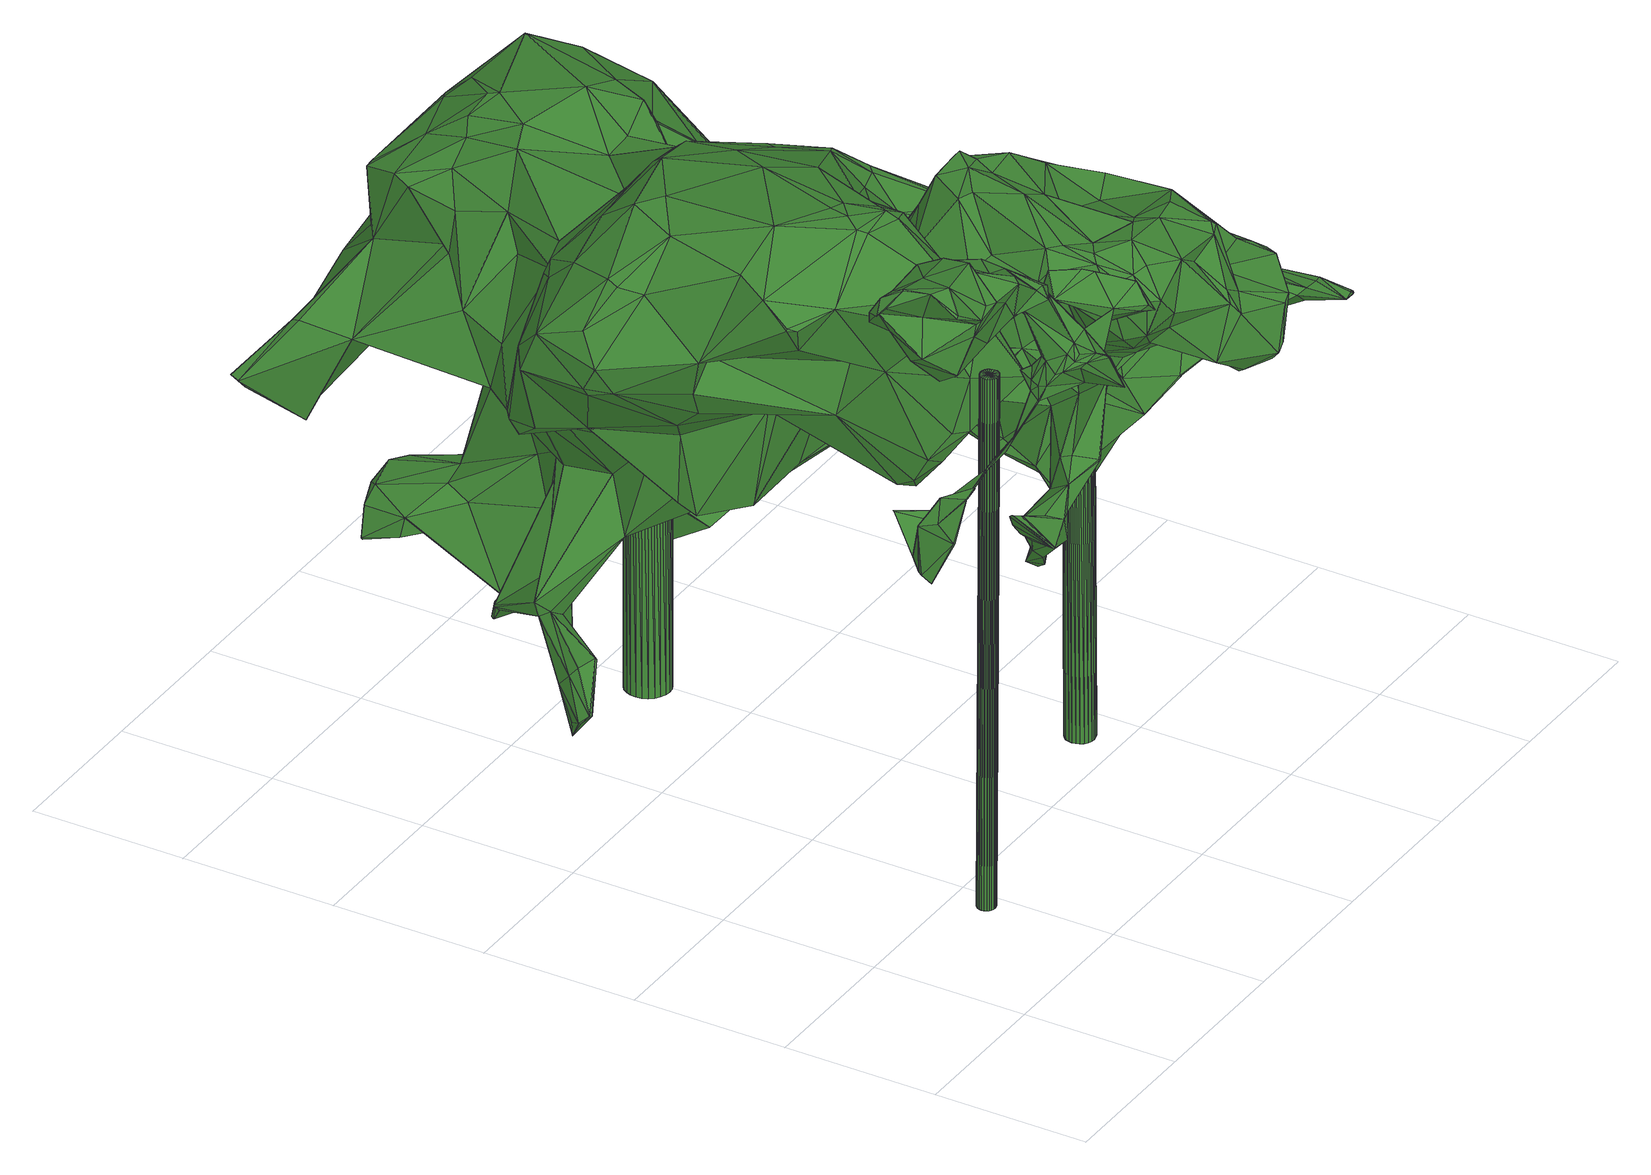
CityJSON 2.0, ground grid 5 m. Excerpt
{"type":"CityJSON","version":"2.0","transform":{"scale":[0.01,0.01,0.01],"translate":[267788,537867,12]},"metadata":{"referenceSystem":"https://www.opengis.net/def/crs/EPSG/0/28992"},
"CityObjects":{
"tree1":{"type":"SolitaryVegetationObject","attributes":{"gtid":75,"crown_width_m":6.44,"crown_median_z":30.91,"crown_r50_m":0.356,"crown_porosity":0.913,"trunk_H_m":17.95,"trunk_DBH_m":0.586,"trunk_radius_m":0.293,"trunk_base_height_m":12.96,"original_gtid":"79"},"geometry":[{"type":"Solid","lod":"3","boundaries":[[[[0,1,2]],[[3,4,5]],[[6,7,8]],[[9,10,11]],[[12,13,14]],[[15,16,17]],[[18,19,20]],[[21,22,23]],[[24,13,25]],[[25,13,12]],[[26,27,28]],[[29,30,23]],[[31,32,33]],[[34,0,35]],[[36,8,7]],[[37,38,39]],[[40,41,42]],[[42,43,40]],[[7,6,44]],[[45,46,47]],[[48,49,50]],[[51,29,23]],[[14,52,53]],[[3,24,4]],[[54,51,55]],[[1,0,56]],[[14,53,12]],[[9,57,58]],[[59,60,61]],[[37,62,38]],[[53,8,36]],[[29,63,64]],[[2,1,65]],[[2,65,44]],[[66,67,68]],[[69,70,54]],[[71,72,73]],[[71,73,9]],[[41,40,74]],[[23,55,51]],[[75,30,76]],[[77,76,30]],[[78,58,57]],[[79,80,81]],[[30,29,82]],[[83,84,85]],[[83,85,62]],[[85,86,87]],[[36,7,88]],[[47,89,90]],[[91,87,92]],[[9,58,71]],[[93,94,95]],[[96,97,62]],[[98,99,63]],[[30,75,21]],[[30,21,23]],[[100,101,102]],[[60,103,61]],[[54,55,104]],[[54,104,105]],[[62,106,107]],[[54,70,108]],[[109,70,69]],[[108,70,109]],[[60,110,103]],[[11,57,9]],[[111,39,38]],[[72,112,73]],[[33,97,31]],[[100,102,112]],[[91,113,107]],[[98,80,114]],[[115,116,47]],[[45,47,116]],[[72,100,112]],[[117,110,60]],[[93,110,117]],[[118,117,119]],[[63,120,121]],[[63,121,81]],[[71,58,78]],[[67,102,101]],[[59,119,60]],[[117,60,119]],[[110,93,95]],[[110,95,115]],[[119,59,118]],[[78,122,71]],[[110,115,103]],[[87,106,85]],[[95,116,115]],[[2,123,105]],[[97,96,124]],[[64,125,29]],[[72,122,100]],[[126,127,11]],[[128,129,41]],[[85,106,62]],[[46,16,15]],[[120,51,108]],[[54,108,51]],[[130,12,131]],[[130,131,88]],[[14,3,5]],[[79,28,27]],[[24,3,14]],[[24,14,13]],[[98,114,99]],[[132,84,68]],[[21,97,124]],[[26,133,55]],[[84,66,68]],[[134,66,84]],[[16,46,45]],[[15,95,94]],[[115,47,90]],[[94,93,118]],[[122,135,132]],[[135,122,78]],[[45,17,16]],[[26,136,56]],[[137,48,42]],[[67,66,102]],[[81,80,63]],[[98,63,80]],[[138,39,49]],[[49,48,138]],[[67,101,122]],[[117,118,93]],[[39,138,139]],[[1,56,140]],[[63,29,51]],[[120,63,51]],[[124,96,22]],[[141,133,26]],[[137,138,48]],[[142,43,50]],[[143,43,142]],[[125,82,29]],[[115,90,144]],[[141,104,55]],[[105,104,141]],[[5,52,14]],[[134,10,145]],[[139,137,111]],[[73,134,145]],[[38,33,111]],[[55,23,27]],[[55,27,26]],[[56,0,34]],[[9,145,10]],[[9,73,145]],[[114,18,125]],[[108,146,121]],[[47,46,15]],[[107,87,91]],[[106,87,107]],[[107,147,62]],[[99,64,63]],[[15,116,95]],[[103,144,61]],[[125,148,82]],[[69,8,52]],[[149,24,25]],[[150,76,151]],[[77,151,76]],[[134,126,10]],[[10,126,11]],[[69,52,109]],[[4,136,28]],[[71,122,72]],[[32,31,75]],[[34,35,152]],[[38,97,33]],[[137,42,153]],[[137,139,138]],[[153,50,111]],[[111,50,49]],[[39,111,49]],[[5,146,109]],[[5,4,146]],[[27,23,114]],[[83,62,30]],[[154,86,85]],[[108,121,120]],[[97,38,62]],[[75,150,32]],[[151,32,150]],[[37,32,151]],[[154,126,134]],[[154,135,126]],[[111,137,153]],[[8,69,123]],[[5,109,52]],[[85,84,154]],[[88,65,130]],[[154,84,135]],[[132,135,84]],[[103,115,144]],[[155,152,35]],[[141,152,155]],[[39,139,37]],[[37,139,32]],[[33,32,139]],[[33,139,111]],[[148,18,92]],[[31,97,21]],[[99,125,64]],[[102,66,112]],[[31,21,75]],[[114,125,99]],[[73,66,134]],[[112,66,73]],[[53,52,8]],[[126,135,127]],[[24,136,4]],[[79,4,28]],[[105,0,2]],[[105,35,0]],[[27,114,80]],[[27,80,79]],[[2,44,6]],[[113,156,107]],[[157,1,149]],[[157,149,25]],[[147,107,156]],[[7,65,88]],[[44,65,7]],[[87,86,148]],[[134,148,86]],[[20,19,92]],[[156,92,19]],[[92,18,20]],[[113,91,158]],[[91,92,158]],[[87,148,92]],[[142,118,143]],[[142,94,118]],[[75,76,150]],[[45,116,17]],[[17,116,15]],[[90,129,144]],[[94,142,15]],[[153,142,50]],[[100,122,101]],[[22,96,19]],[[18,22,19]],[[48,43,42]],[[48,50,43]],[[59,43,143]],[[118,59,143]],[[61,128,159]],[[59,61,74]],[[160,59,74]],[[26,28,136]],[[61,144,128]],[[12,53,131]],[[127,57,11]],[[127,135,57]],[[78,57,135]],[[136,140,56]],[[157,25,12]],[[149,140,24]],[[105,123,54]],[[54,123,69]],[[8,123,6]],[[2,6,123]],[[121,146,81]],[[79,146,4]],[[142,153,89]],[[142,89,15]],[[109,146,108]],[[96,62,147]],[[141,155,105]],[[47,15,89]],[[105,155,35]],[[122,68,67]],[[122,132,68]],[[149,1,140]],[[136,24,140]],[[124,22,21]],[[134,86,154]],[[157,12,130]],[[79,81,146]],[[144,129,128]],[[43,160,40]],[[59,160,43]],[[83,30,82]],[[83,82,84]],[[134,84,82]],[[134,82,148]],[[23,22,18]],[[23,18,114]],[[148,125,18]],[[41,161,159]],[[128,41,159]],[[160,74,40]],[[159,161,74]],[[41,74,161]],[[159,74,61]],[[141,26,56]],[[34,152,56]],[[55,133,141]],[[42,162,153]],[[56,152,141]],[[62,77,30]],[[37,151,77]],[[37,77,62]],[[41,162,42]],[[129,90,162]],[[129,162,41]],[[153,162,89]],[[90,89,162]],[[147,156,96]],[[158,156,113]],[[156,158,92]],[[156,19,96]],[[53,36,131]],[[88,131,36]],[[130,65,157]],[[157,65,1]],[[163,164,165]],[[163,165,166]],[[166,165,167]],[[166,167,168]],[[165,164,169]],[[165,169,167]],[[167,169,170]],[[167,170,168]],[[169,164,171]],[[169,171,170]],[[170,171,172]],[[170,172,168]],[[171,164,173]],[[171,173,172]],[[172,173,174]],[[172,174,168]],[[173,164,175]],[[173,175,174]],[[174,175,176]],[[174,176,168]],[[175,164,177]],[[175,177,176]],[[176,177,178]],[[176,178,168]],[[177,164,179]],[[177,179,178]],[[178,179,180]],[[178,180,168]],[[179,164,181]],[[179,181,180]],[[180,181,182]],[[180,182,168]],[[181,164,183]],[[181,183,182]],[[182,183,184]],[[182,184,168]],[[183,164,185]],[[183,185,184]],[[184,185,186]],[[184,186,168]],[[185,164,187]],[[185,187,186]],[[186,187,188]],[[186,188,168]],[[187,164,189]],[[187,189,188]],[[188,189,190]],[[188,190,168]],[[189,164,191]],[[189,191,190]],[[190,191,192]],[[190,192,168]],[[191,164,193]],[[191,193,192]],[[192,193,194]],[[192,194,168]],[[193,164,195]],[[193,195,194]],[[194,195,196]],[[194,196,168]],[[195,164,197]],[[195,197,196]],[[196,197,198]],[[196,198,168]],[[197,164,199]],[[197,199,198]],[[198,199,200]],[[198,200,168]],[[199,164,201]],[[199,201,200]],[[200,201,202]],[[200,202,168]],[[201,164,203]],[[201,203,202]],[[202,203,204]],[[202,204,168]],[[203,164,205]],[[203,205,204]],[[204,205,206]],[[204,206,168]],[[205,164,207]],[[205,207,206]],[[206,207,208]],[[206,208,168]],[[207,164,209]],[[207,209,208]],[[208,209,210]],[[208,210,168]],[[209,164,211]],[[209,211,210]],[[210,211,212]],[[210,212,168]],[[211,164,163]],[[211,163,212]],[[212,163,166]],[[212,166,168]]]]}]},
"tree2":{"type":"SolitaryVegetationObject","attributes":{"gtid":97,"crown_width_m":20.13,"crown_median_z":23.43,"crown_r50_m":0.614,"crown_porosity":0.879,"trunk_H_m":10.65,"trunk_DBH_m":1.42,"trunk_radius_m":0.712,"trunk_base_height_m":12.78,"original_gtid":"105"},"geometry":[{"type":"Solid","lod":"3","boundaries":[[[[213,214,215]],[[216,217,218]],[[219,220,221]],[[222,223,224]],[[225,226,227]],[[228,229,230]],[[231,232,233]],[[234,232,231]],[[235,236,237]],[[238,239,240]],[[241,242,243]],[[244,243,242]],[[218,245,246]],[[247,248,249]],[[247,249,250]],[[251,252,253]],[[254,255,256]],[[227,257,258]],[[259,260,261]],[[262,263,264]],[[265,266,267]],[[268,263,269]],[[246,216,218]],[[270,271,272]],[[245,273,237]],[[274,275,276]],[[277,278,279]],[[280,281,282]],[[283,284,285]],[[286,287,288]],[[286,288,289]],[[244,290,291]],[[292,293,294]],[[295,296,235]],[[297,224,298]],[[255,299,256]],[[300,259,301]],[[224,302,222]],[[224,303,302]],[[284,283,304]],[[305,306,213]],[[307,308,260]],[[260,308,309]],[[310,278,311]],[[241,243,312]],[[313,292,265]],[[255,314,282]],[[315,306,269]],[[316,241,317]],[[318,319,320]],[[282,314,280]],[[321,322,323]],[[324,325,326]],[[265,327,266]],[[328,224,223]],[[242,290,244]],[[323,329,330]],[[331,330,329]],[[282,237,236]],[[319,332,313]],[[217,304,283]],[[246,245,237]],[[312,243,301]],[[333,334,335]],[[336,337,338]],[[336,338,274]],[[339,340,341]],[[297,342,224]],[[343,344,345]],[[346,277,347]],[[315,269,262]],[[250,348,349]],[[295,350,296]],[[235,296,236]],[[230,229,351]],[[352,346,353]],[[354,355,356]],[[258,357,227]],[[358,359,360]],[[285,284,234]],[[243,244,361]],[[272,362,270]],[[282,299,255]],[[363,364,361]],[[216,365,366]],[[367,368,369]],[[370,371,372]],[[287,373,288]],[[256,374,221]],[[375,376,257]],[[377,378,379]],[[273,235,237]],[[295,235,273]],[[380,381,382]],[[383,384,385]],[[386,232,387]],[[388,389,390]],[[332,319,391]],[[257,227,226]],[[392,393,394]],[[370,343,345]],[[395,226,225]],[[318,396,220]],[[313,265,319]],[[397,398,399]],[[400,398,401]],[[267,266,402]],[[236,299,282]],[[403,404,405]],[[305,213,215]],[[406,407,399]],[[272,388,362]],[[388,408,362]],[[409,410,305]],[[305,410,306]],[[242,241,316]],[[361,244,291]],[[360,359,337]],[[354,411,392]],[[221,412,219]],[[413,270,414]],[[360,415,358]],[[374,416,417]],[[361,364,243]],[[418,419,420]],[[280,314,421]],[[313,332,422]],[[248,423,424]],[[425,426,427]],[[416,296,417]],[[428,390,389]],[[429,219,412]],[[320,430,331]],[[379,405,377]],[[373,287,259]],[[321,364,431]],[[432,267,358]],[[433,381,420]],[[380,420,381]],[[338,337,434]],[[421,314,255]],[[318,220,219]],[[232,386,233]],[[409,268,410]],[[435,436,437]],[[438,439,404]],[[248,440,229]],[[316,233,386]],[[302,425,222]],[[302,303,425]],[[272,336,388]],[[326,325,441]],[[408,414,362]],[[271,442,443]],[[270,413,271]],[[335,334,345]],[[398,444,399]],[[225,252,395]],[[333,393,392]],[[311,445,326]],[[328,223,222]],[[324,326,352]],[[270,362,414]],[[441,360,336]],[[326,446,311]],[[272,311,446]],[[311,272,271]],[[441,336,272]],[[337,336,360]],[[447,448,432]],[[441,446,326]],[[324,360,325]],[[214,213,449]],[[214,449,423]],[[441,325,360]],[[380,382,450]],[[451,369,368]],[[311,271,443]],[[272,446,441]],[[452,378,377]],[[338,434,275]],[[257,453,454]],[[455,330,353]],[[455,353,347]],[[346,347,353]],[[456,457,458]],[[310,458,457]],[[278,445,311]],[[277,445,278]],[[299,296,416]],[[459,460,461]],[[462,463,414]],[[236,296,299]],[[214,464,266]],[[402,266,464]],[[373,354,392]],[[299,416,256]],[[374,256,416]],[[226,395,375]],[[226,375,257]],[[465,329,322]],[[243,466,301]],[[301,466,467]],[[221,417,412]],[[374,417,221]],[[321,467,466]],[[401,348,468]],[[332,391,429]],[[293,292,313]],[[342,469,303]],[[437,368,367]],[[275,274,338]],[[414,470,462]],[[445,277,346]],[[445,346,326]],[[326,346,352]],[[471,472,456]],[[335,472,471]],[[473,457,474]],[[310,457,473]],[[475,476,477]],[[475,477,478]],[[269,263,262]],[[220,431,363]],[[370,345,371]],[[479,218,480]],[[479,480,285]],[[294,481,482]],[[309,301,261]],[[301,259,261]],[[372,475,370]],[[323,355,300]],[[443,483,456]],[[428,276,484]],[[260,309,261]],[[308,312,309]],[[309,312,301]],[[312,317,241]],[[471,442,335]],[[308,317,312]],[[222,425,427]],[[328,427,485]],[[248,247,423]],[[214,423,464]],[[379,400,401]],[[408,486,414]],[[414,486,470]],[[461,460,215]],[[305,215,460]],[[469,487,488]],[[389,274,276]],[[216,489,365]],[[476,475,392]],[[253,227,357]],[[490,491,351]],[[392,475,372]],[[308,492,317]],[[222,427,328]],[[478,343,475]],[[370,475,343]],[[303,469,493]],[[321,466,364]],[[494,381,433]],[[293,495,294]],[[456,483,471]],[[476,392,474]],[[273,496,240]],[[379,378,400]],[[452,400,378]],[[364,363,431]],[[336,274,389]],[[336,389,388]],[[256,497,498]],[[363,498,497]],[[282,365,489]],[[307,286,499]],[[230,500,501]],[[424,423,449]],[[432,265,267]],[[216,366,217]],[[425,493,426]],[[502,247,484]],[[503,504,505]],[[482,506,294]],[[501,486,507]],[[282,489,237]],[[348,398,349]],[[468,348,250]],[[328,485,298]],[[358,275,359]],[[257,439,508]],[[224,342,303]],[[495,422,238]],[[293,422,495]],[[444,398,452]],[[377,444,452]],[[287,286,307]],[[484,247,428]],[[461,214,266]],[[321,431,322]],[[394,393,382]],[[439,406,399]],[[376,406,439]],[[509,369,289]],[[240,481,495]],[[294,495,481]],[[251,510,252]],[[500,407,501]],[[341,262,339]],[[280,421,281]],[[303,493,425]],[[257,454,258]],[[217,366,304]],[[298,224,328]],[[356,411,354]],[[447,511,430]],[[447,430,320]],[[431,220,396]],[[431,396,322]],[[275,512,502]],[[513,394,382]],[[513,382,494]],[[513,494,394]],[[376,486,501]],[[376,470,486]],[[315,514,306]],[[213,306,514]],[[363,497,220]],[[231,515,262]],[[364,466,243]],[[516,517,518]],[[516,297,517]],[[519,517,520]],[[521,440,522]],[[514,440,424]],[[225,227,253]],[[473,474,523]],[[252,225,253]],[[424,440,248]],[[215,214,461]],[[273,245,496]],[[390,397,524]],[[315,522,514]],[[365,304,366]],[[389,276,428]],[[367,369,509]],[[525,526,523]],[[344,456,472]],[[419,436,435]],[[507,527,528]],[[330,331,353]],[[529,521,491]],[[273,240,295]],[[352,511,324]],[[442,462,530]],[[464,512,275]],[[514,449,213]],[[424,449,514]],[[229,249,248]],[[531,387,281]],[[386,387,531]],[[245,218,496]],[[217,283,480]],[[217,480,218]],[[320,448,447]],[[504,532,516]],[[436,419,453]],[[257,376,439]],[[402,358,267]],[[281,421,531]],[[402,464,358]],[[464,275,358]],[[337,359,434]],[[392,394,373]],[[451,485,369]],[[249,528,500]],[[292,506,327]],[[372,333,392]],[[283,285,480]],[[372,533,333]],[[409,305,460]],[[409,460,482]],[[423,247,502]],[[250,349,247]],[[281,387,534]],[[232,534,387]],[[240,239,295]],[[429,412,239]],[[483,443,442]],[[535,385,384]],[[253,357,251]],[[413,463,462]],[[474,457,456]],[[251,357,454]],[[258,454,357]],[[262,264,231]],[[429,422,332]],[[238,422,429]],[[238,429,239]],[[438,403,383]],[[373,394,494]],[[414,463,413]],[[471,483,442]],[[351,522,536]],[[536,532,504]],[[494,288,373]],[[515,339,262]],[[536,315,532]],[[479,285,263]],[[234,263,285]],[[537,376,375]],[[529,491,490]],[[323,300,467]],[[467,321,323]],[[259,287,260]],[[287,307,260]],[[218,479,496]],[[505,384,250]],[[398,247,349]],[[531,316,386]],[[234,284,232]],[[516,487,297]],[[538,340,499]],[[427,426,488]],[[469,488,493]],[[426,493,488]],[[427,488,485]],[[335,345,472]],[[256,498,254]],[[313,422,293]],[[363,361,498]],[[291,498,361]],[[290,498,291]],[[254,498,290]],[[502,276,275]],[[484,276,502]],[[397,390,428]],[[398,397,428]],[[220,497,221]],[[289,369,485]],[[539,540,300]],[[396,318,465]],[[221,497,256]],[[294,506,292]],[[536,503,351]],[[322,396,465]],[[415,360,324]],[[541,542,515]],[[507,486,408]],[[289,485,488]],[[517,485,451]],[[517,298,485]],[[307,543,308]],[[428,247,398]],[[401,468,405]],[[401,405,379]],[[452,398,400]],[[532,286,289]],[[488,532,289]],[[482,481,544]],[[496,544,481]],[[240,496,481]],[[390,524,545]],[[478,344,343]],[[516,532,487]],[[359,275,434]],[[345,334,533]],[[316,531,242]],[[255,531,421]],[[290,531,254]],[[255,254,531]],[[290,242,531]],[[478,477,344]],[[232,284,304]],[[468,383,403]],[[334,333,533]],[[353,331,352]],[[300,301,467]],[[399,407,524]],[[399,524,397]],[[412,350,239]],[[295,239,350]],[[406,501,407]],[[482,460,459]],[[524,527,507]],[[432,319,265]],[[415,324,511]],[[440,521,529]],[[440,529,229]],[[546,525,474]],[[315,536,522]],[[503,500,230]],[[335,393,333]],[[520,517,368]],[[451,368,517]],[[407,527,524]],[[432,358,415]],[[271,413,442]],[[547,528,548]],[[435,437,367]],[[435,367,509]],[[296,350,417]],[[412,417,350]],[[265,292,327]],[[371,533,372]],[[345,344,472]],[[371,345,533]],[[382,381,494]],[[505,535,384]],[[465,318,320]],[[230,501,507]],[[392,411,546]],[[234,264,263]],[[516,518,504]],[[503,505,500]],[[249,500,505]],[[544,263,482]],[[268,482,263]],[[263,544,549]],[[507,545,524]],[[388,545,408]],[[390,545,388]],[[263,549,479]],[[348,401,398]],[[341,340,538]],[[403,438,404]],[[550,519,520]],[[304,365,232]],[[232,365,534]],[[281,534,365]],[[282,281,365]],[[268,409,482]],[[269,410,268]],[[269,306,410]],[[520,437,436]],[[520,436,550]],[[492,308,551]],[[538,532,315]],[[438,383,552]],[[517,297,298]],[[376,501,406]],[[503,536,504]],[[230,351,503]],[[237,489,246]],[[216,246,489]],[[504,518,519]],[[320,319,448]],[[432,448,319]],[[380,537,510]],[[450,537,380]],[[450,470,537]],[[537,375,395]],[[252,510,537]],[[395,252,537]],[[530,335,442]],[[537,470,376]],[[520,368,437]],[[538,315,341]],[[262,341,315]],[[418,420,380]],[[352,331,430]],[[352,430,511]],[[320,331,465]],[[442,413,462]],[[517,519,518]],[[470,530,462]],[[496,479,549]],[[496,549,544]],[[251,418,510]],[[380,510,418]],[[476,474,477]],[[286,532,499]],[[473,523,279]],[[393,450,382]],[[509,419,435]],[[344,477,474]],[[344,474,456]],[[249,505,250]],[[482,327,506]],[[482,459,327]],[[459,461,327]],[[522,440,514]],[[444,377,405]],[[439,399,404]],[[405,404,444]],[[327,461,266]],[[532,488,487]],[[551,515,231]],[[331,329,465]],[[316,492,233]],[[317,492,316]],[[551,231,492]],[[233,492,231]],[[399,444,404]],[[550,453,508]],[[439,552,385]],[[439,438,552]],[[229,490,351]],[[455,526,330]],[[249,548,528]],[[355,526,356]],[[355,330,526]],[[509,433,419]],[[447,553,511]],[[231,264,234]],[[523,526,455]],[[415,553,432]],[[511,553,415]],[[523,474,525]],[[297,487,342]],[[373,540,354]],[[259,540,373]],[[354,540,539]],[[300,540,259]],[[342,487,469]],[[539,300,355]],[[539,355,354]],[[522,351,491]],[[521,522,491]],[[529,490,229]],[[335,530,393]],[[450,393,530]],[[470,450,530]],[[339,515,542]],[[339,542,340]],[[532,538,499]],[[473,279,310]],[[278,310,279]],[[288,554,289]],[[323,330,355]],[[495,238,240]],[[550,535,504]],[[519,550,504]],[[546,474,392]],[[228,230,507]],[[507,408,545]],[[228,507,547]],[[505,504,535]],[[499,340,541]],[[508,439,385]],[[525,411,356]],[[546,411,525]],[[550,508,385]],[[323,322,329]],[[307,499,543]],[[543,541,308]],[[308,541,551]],[[551,541,515]],[[541,340,542]],[[499,541,543]],[[508,453,257]],[[385,535,550]],[[383,385,552]],[[436,453,550]],[[447,432,553]],[[468,384,383]],[[250,384,468]],[[251,454,453]],[[251,453,419]],[[418,251,419]],[[456,458,443]],[[228,547,229]],[[318,219,391]],[[502,512,423]],[[464,423,512]],[[507,528,547]],[[356,526,525]],[[310,311,458]],[[443,458,311]],[[279,347,277]],[[455,347,279]],[[523,455,279]],[[433,509,554]],[[433,554,494]],[[288,494,554]],[[289,554,509]],[[229,548,249]],[[547,548,229]],[[433,420,419]],[[528,527,500]],[[500,527,407]],[[219,429,391]],[[318,391,319]],[[468,403,405]],[[555,556,557]],[[555,557,558]],[[558,557,559]],[[558,559,560]],[[557,556,561]],[[557,561,559]],[[559,561,562]],[[559,562,560]],[[561,556,563]],[[561,563,562]],[[562,563,564]],[[562,564,560]],[[563,556,565]],[[563,565,564]],[[564,565,566]],[[564,566,560]],[[565,556,567]],[[565,567,566]],[[566,567,568]],[[566,568,560]],[[567,556,569]],[[567,569,568]],[[568,569,570]],[[568,570,560]],[[569,556,571]],[[569,571,570]],[[570,571,572]],[[570,572,560]],[[571,556,573]],[[571,573,572]],[[572,573,574]],[[572,574,560]],[[573,556,575]],[[573,575,574]],[[574,575,576]],[[574,576,560]],[[575,556,577]],[[575,577,576]],[[576,577,578]],[[576,578,560]],[[577,556,579]],[[577,579,578]],[[578,579,580]],[[578,580,560]],[[579,556,581]],[[579,581,580]],[[580,581,582]],[[580,582,560]],[[581,556,583]],[[581,583,582]],[[582,583,584]],[[582,584,560]],[[583,556,585]],[[583,585,584]],[[584,585,586]],[[584,586,560]],[[585,556,587]],[[585,587,586]],[[586,587,588]],[[586,588,560]],[[587,556,589]],[[587,589,588]],[[588,589,590]],[[588,590,560]],[[589,556,591]],[[589,591,590]],[[590,591,592]],[[590,592,560]],[[591,556,593]],[[591,593,592]],[[592,593,594]],[[592,594,560]],[[593,556,595]],[[593,595,594]],[[594,595,596]],[[594,596,560]],[[595,556,597]],[[595,597,596]],[[596,597,598]],[[596,598,560]],[[597,556,599]],[[597,599,598]],[[598,599,600]],[[598,600,560]],[[599,556,601]],[[599,601,600]],[[600,601,602]],[[600,602,560]],[[601,556,603]],[[601,603,602]],[[602,603,604]],[[602,604,560]],[[603,556,555]],[[603,555,604]],[[604,555,558]],[[604,558,560]]]]}]},
"tree3":{"type":"SolitaryVegetationObject","attributes":{"gtid":99,"crown_width_m":11.83,"crown_median_z":26.28,"crown_r50_m":0.491,"crown_porosity":0.886,"trunk_H_m":13.5,"trunk_DBH_m":0.937,"trunk_radius_m":0.468,"trunk_base_height_m":12.78,"original_gtid":"107"},"geometry":[{"type":"Solid","lod":"3","boundaries":[[[[605,606,607]],[[608,609,610]],[[611,612,613]],[[614,613,612]],[[615,616,617]],[[618,619,620]],[[621,622,623]],[[623,613,624]],[[625,615,626]],[[627,628,629]],[[630,631,632]],[[611,622,633]],[[634,635,609]],[[636,637,638]],[[638,637,639]],[[640,641,642]],[[643,622,621]],[[608,610,644]],[[645,646,647]],[[648,615,649]],[[632,650,630]],[[651,652,653]],[[631,654,655]],[[631,655,656]],[[611,613,623]],[[657,633,643]],[[614,624,613]],[[624,614,657]],[[658,659,660]],[[661,662,663]],[[664,665,666]],[[667,668,669]],[[670,671,672]],[[623,622,611]],[[673,674,675]],[[676,677,678]],[[676,678,679]],[[680,681,682]],[[683,681,680]],[[624,684,673]],[[626,615,617]],[[658,660,685]],[[649,686,648]],[[687,686,649]],[[661,663,688]],[[619,671,689]],[[690,691,692]],[[614,612,633]],[[615,625,693]],[[615,693,649]],[[694,695,696]],[[697,698,699]],[[700,701,702]],[[702,701,677]],[[703,669,668]],[[704,702,641]],[[705,706,707]],[[607,629,708]],[[693,709,649]],[[628,627,710]],[[694,711,695]],[[665,712,713]],[[621,657,643]],[[621,714,657]],[[715,716,703]],[[672,671,619]],[[717,639,637]],[[718,717,637]],[[612,611,633]],[[719,720,631]],[[721,722,699]],[[723,724,725]],[[726,635,706]],[[609,635,726]],[[671,727,689]],[[699,728,729]],[[640,730,704]],[[627,629,731]],[[732,733,734]],[[735,736,737]],[[738,605,739]],[[740,741,734]],[[742,743,651]],[[610,744,644]],[[619,732,672]],[[618,732,619]],[[625,745,709]],[[728,619,729]],[[689,727,729]],[[746,691,747]],[[748,691,746]],[[689,729,619]],[[708,739,605]],[[708,605,607]],[[614,633,657]],[[704,730,702]],[[617,749,626]],[[728,620,619]],[[650,662,661]],[[700,702,730]],[[750,705,751]],[[682,653,752]],[[705,707,753]],[[754,647,755]],[[754,756,647]],[[618,733,732]],[[752,677,701]],[[757,616,686]],[[684,723,673]],[[620,733,618]],[[632,631,656]],[[758,759,760]],[[761,760,762]],[[763,764,765]],[[617,766,767]],[[616,766,617]],[[768,717,769]],[[631,630,719]],[[770,717,771]],[[638,772,636]],[[733,708,734]],[[734,708,629]],[[773,774,620]],[[730,775,776]],[[699,698,728]],[[777,778,687]],[[715,695,711]],[[674,751,675]],[[662,696,663]],[[705,779,706]],[[684,657,780]],[[781,665,782]],[[624,657,684]],[[671,783,727]],[[677,784,702]],[[667,784,677]],[[732,734,741]],[[732,741,672]],[[641,640,704]],[[712,606,785]],[[606,605,785]],[[786,635,787]],[[767,766,636]],[[636,766,757]],[[788,675,789]],[[790,748,791]],[[792,748,790]],[[793,760,759]],[[650,679,630]],[[643,633,622]],[[794,795,796]],[[746,797,748]],[[798,799,793]],[[800,801,680]],[[780,657,714]],[[630,802,719]],[[803,804,805]],[[806,719,802]],[[629,628,734]],[[740,734,628]],[[807,808,809]],[[807,809,761]],[[798,694,799]],[[764,810,811]],[[765,812,813]],[[791,813,812]],[[674,814,815]],[[762,816,797]],[[760,761,721]],[[760,721,758]],[[765,723,763]],[[714,621,764]],[[817,818,808]],[[733,808,818]],[[668,715,703]],[[729,819,699]],[[758,699,819]],[[820,783,821]],[[822,758,819]],[[722,697,699]],[[823,793,759]],[[823,798,793]],[[770,769,717]],[[630,679,802]],[[720,719,806]],[[716,824,825]],[[716,825,703]],[[826,827,673]],[[701,682,752]],[[700,682,701]],[[808,807,817]],[[757,766,616]],[[828,642,641]],[[658,829,687]],[[687,829,686]],[[757,686,829]],[[648,686,616]],[[610,794,744]],[[670,821,783]],[[670,783,671]],[[738,818,830]],[[757,829,636]],[[768,639,717]],[[679,831,802]],[[695,663,696]],[[807,761,762]],[[716,832,824]],[[833,832,716]],[[785,605,795]],[[785,795,794]],[[834,835,836]],[[834,836,735]],[[771,717,718]],[[829,637,636]],[[624,810,623]],[[813,724,765]],[[788,789,753]],[[720,837,654]],[[720,838,837]],[[838,654,837]],[[829,781,637]],[[829,639,781]],[[607,710,731]],[[744,796,644]],[[753,692,839]],[[765,724,723]],[[733,818,708]],[[739,708,818]],[[789,675,751]],[[615,648,616]],[[840,725,724]],[[763,723,780]],[[780,723,684]],[[794,718,781]],[[607,731,629]],[[685,666,658]],[[781,718,637]],[[820,825,832]],[[832,825,824]],[[774,773,698]],[[707,692,753]],[[610,609,841]],[[780,764,763]],[[820,640,642]],[[820,821,640]],[[628,842,834]],[[710,842,628]],[[834,665,664]],[[606,712,710]],[[669,843,667]],[[772,767,636]],[[706,844,707]],[[641,843,828]],[[651,743,756]],[[845,809,808]],[[758,822,759]],[[730,846,775]],[[847,809,845]],[[811,848,812]],[[765,811,812]],[[626,745,625]],[[626,749,777]],[[738,795,605]],[[849,850,810]],[[762,760,816]],[[710,627,731]],[[806,851,852]],[[806,802,851]],[[753,789,705]],[[851,831,651]],[[853,751,674]],[[753,839,788]],[[854,855,724]],[[649,709,687]],[[790,848,856]],[[787,635,747]],[[721,761,847]],[[608,634,609]],[[608,817,634]],[[816,857,797]],[[858,814,674]],[[673,858,674]],[[638,639,772]],[[841,859,610]],[[699,758,721]],[[825,642,828]],[[840,724,855]],[[626,777,745]],[[779,841,726]],[[705,750,779]],[[664,835,834]],[[710,834,842]],[[832,823,819]],[[639,860,772]],[[621,623,764]],[[623,810,764]],[[823,832,833]],[[823,759,819]],[[819,759,822]],[[815,861,853]],[[780,714,764]],[[667,843,784]],[[677,752,678]],[[654,838,852]],[[654,852,840]],[[718,794,859]],[[801,740,862]],[[656,863,805]],[[658,778,749]],[[777,749,778]],[[727,864,729]],[[726,841,609]],[[673,723,826]],[[865,815,647]],[[866,805,804]],[[838,720,806]],[[712,665,834]],[[849,839,850]],[[849,788,839]],[[666,665,829]],[[814,858,815]],[[779,867,841]],[[703,828,843]],[[693,625,709]],[[709,777,687]],[[811,810,868]],[[777,709,745]],[[718,859,771]],[[655,855,854]],[[823,869,798]],[[870,769,867]],[[841,867,769]],[[845,808,871]],[[740,800,872]],[[740,801,800]],[[620,728,773]],[[677,873,667]],[[873,668,667]],[[620,774,733]],[[738,796,795]],[[685,660,742]],[[670,874,821]],[[833,716,875]],[[786,844,635]],[[816,760,793]],[[728,698,773]],[[680,682,700]],[[798,869,694]],[[656,655,863]],[[850,868,810]],[[703,843,669]],[[727,783,864]],[[610,859,794]],[[754,755,840]],[[770,771,859]],[[841,769,859]],[[859,769,770]],[[664,666,685]],[[765,764,811]],[[658,666,829]],[[659,876,742]],[[803,805,863]],[[871,733,774]],[[871,808,733]],[[720,654,631]],[[736,681,737]],[[799,813,877]],[[878,813,799]],[[804,724,813]],[[854,724,804]],[[740,776,775]],[[658,879,659]],[[860,659,879]],[[878,694,866]],[[878,799,694]],[[815,865,768]],[[653,742,880]],[[651,880,742]],[[651,653,880]],[[683,737,681]],[[834,710,712]],[[838,806,852]],[[878,804,813]],[[878,866,804]],[[881,864,783]],[[779,750,867]],[[762,635,634]],[[747,635,762]],[[726,706,779]],[[830,817,608]],[[664,736,835]],[[750,751,853]],[[801,735,683]],[[789,751,705]],[[762,634,807]],[[797,746,747]],[[762,797,747]],[[817,807,634]],[[690,692,786]],[[678,652,679]],[[729,864,819]],[[881,819,864]],[[659,742,660]],[[739,818,738]],[[831,652,651]],[[788,849,675]],[[673,675,849]],[[673,849,624]],[[810,624,849]],[[858,673,827]],[[802,831,851]],[[721,847,722]],[[860,767,772]],[[860,639,829]],[[606,710,607]],[[882,662,656]],[[882,696,662]],[[656,662,632]],[[650,632,662]],[[748,857,791]],[[754,840,852]],[[754,852,756]],[[659,860,876]],[[852,651,756]],[[851,651,852]],[[804,803,854]],[[863,854,803]],[[833,875,869]],[[823,833,869]],[[740,775,672]],[[654,840,655]],[[776,872,730]],[[846,672,775]],[[844,786,707]],[[706,635,844]],[[700,730,680]],[[694,696,882]],[[756,743,883]],[[846,670,672]],[[811,856,848]],[[825,820,642]],[[825,828,703]],[[799,877,793]],[[791,877,813]],[[683,680,801]],[[850,884,868]],[[755,725,840]],[[863,655,854]],[[694,882,866]],[[866,882,805]],[[656,805,882]],[[885,646,645]],[[755,646,885]],[[687,778,658]],[[730,872,680]],[[800,680,872]],[[740,872,776]],[[847,697,722]],[[735,801,628]],[[782,794,781]],[[697,847,871]],[[628,834,735]],[[653,681,736]],[[682,681,653]],[[873,886,668]],[[715,663,695]],[[668,663,715]],[[688,663,668]],[[839,884,850]],[[786,692,707]],[[740,672,741]],[[868,884,811]],[[856,811,884]],[[856,884,790]],[[752,653,652]],[[821,874,640]],[[787,690,786]],[[870,867,750]],[[792,884,839]],[[792,839,692]],[[827,826,723]],[[885,827,755]],[[883,876,865]],[[887,768,865]],[[887,865,876]],[[865,647,883]],[[653,736,742]],[[664,742,736]],[[685,742,664]],[[853,674,815]],[[858,645,815]],[[679,652,831]],[[645,858,827]],[[645,827,885]],[[790,812,848]],[[785,713,712]],[[840,855,655]],[[794,796,744]],[[690,747,691]],[[847,845,871]],[[847,761,809]],[[644,796,608]],[[830,608,796]],[[818,817,830]],[[738,830,796]],[[877,791,888]],[[877,888,793]],[[688,668,886]],[[688,886,661]],[[650,886,679]],[[661,886,650]],[[716,715,875]],[[711,875,715]],[[694,875,711]],[[869,875,694]],[[755,647,646]],[[827,723,725]],[[827,725,755]],[[791,812,790]],[[790,884,792]],[[816,793,857]],[[888,791,857]],[[888,857,793]],[[748,797,857]],[[748,792,691]],[[645,647,815]],[[640,874,730]],[[730,874,846]],[[665,713,782]],[[670,846,874]],[[889,835,736]],[[735,889,736]],[[647,756,883]],[[801,862,628]],[[860,879,767]],[[767,879,617]],[[749,879,658]],[[749,617,879]],[[735,737,683]],[[782,785,794]],[[873,677,676]],[[735,836,889]],[[881,783,820]],[[870,853,861]],[[870,861,769]],[[769,861,768]],[[750,853,870]],[[815,768,861]],[[886,873,676]],[[886,676,679]],[[835,889,836]],[[787,747,690]],[[678,752,652]],[[697,871,698]],[[871,774,698]],[[843,641,890]],[[843,890,784]],[[641,702,890]],[[832,881,820]],[[832,819,881]],[[876,860,887]],[[768,887,639]],[[639,887,781]],[[665,781,887]],[[665,887,829]],[[860,829,887]],[[782,713,785]],[[628,862,740]],[[692,691,792]],[[784,890,702]],[[876,883,743]],[[876,743,742]],[[891,892,893]],[[891,893,894]],[[894,893,895]],[[894,895,896]],[[893,892,897]],[[893,897,895]],[[895,897,898]],[[895,898,896]],[[897,892,899]],[[897,899,898]],[[898,899,900]],[[898,900,896]],[[899,892,901]],[[899,901,900]],[[900,901,902]],[[900,902,896]],[[901,892,903]],[[901,903,902]],[[902,903,904]],[[902,904,896]],[[903,892,905]],[[903,905,904]],[[904,905,906]],[[904,906,896]],[[905,892,907]],[[905,907,906]],[[906,907,908]],[[906,908,896]],[[907,892,909]],[[907,909,908]],[[908,909,910]],[[908,910,896]],[[909,892,911]],[[909,911,910]],[[910,911,912]],[[910,912,896]],[[911,892,913]],[[911,913,912]],[[912,913,914]],[[912,914,896]],[[913,892,915]],[[913,915,914]],[[914,915,916]],[[914,916,896]],[[915,892,917]],[[915,917,916]],[[916,917,918]],[[916,918,896]],[[917,892,919]],[[917,919,918]],[[918,919,920]],[[918,920,896]],[[919,892,921]],[[919,921,920]],[[920,921,922]],[[920,922,896]],[[921,892,923]],[[921,923,922]],[[922,923,924]],[[922,924,896]],[[923,892,925]],[[923,925,924]],[[924,925,926]],[[924,926,896]],[[925,892,927]],[[925,927,926]],[[926,927,928]],[[926,928,896]],[[927,892,929]],[[927,929,928]],[[928,929,930]],[[928,930,896]],[[929,892,931]],[[929,931,930]],[[930,931,932]],[[930,932,896]],[[931,892,933]],[[931,933,932]],[[932,933,934]],[[932,934,896]],[[933,892,935]],[[933,935,934]],[[934,935,936]],[[934,936,896]],[[935,892,937]],[[935,937,936]],[[936,937,938]],[[936,938,896]],[[937,892,939]],[[937,939,938]],[[938,939,940]],[[938,940,896]],[[939,892,891]],[[939,891,940]],[[940,891,894]],[[940,894,896]]]]}]}
},
"vertices":[
[126,451,2075],[98,396,2112],[137,527,2145],[309,308,2206],[355,300,2196],[326,375,2322],[160,577,2200],[61,550,2242],[179,544,2252],[1003,219,1945],[990,169,1887],[1026,170,1850],[108,374,2333],[127,294,2276],[181,355,2322],[170,290,1633],[175,265,1675],[157,281,1643],[673,231,1909],[626,201,1881],[652,201,1891],[627,298,1852],[643,236,1886],[584,347,2030],[275,302,2176],[120,293,2269],[399,357,2016],[478,316,2078],[426,313,2152],[615,347,2038],[651,326,1847],[570,289,1799],[576,318,1774],[542,273,1773],[231,416,1960],[260,482,1975],[69,516,2298],[579,317,1771],[542,270,1772],[467,306,1678],[305,462,1467],[304,462,1470],[344,407,1489],[342,404,1488],[95,570,2184],[155,283,1644],[176,269,1676],[148,365,1626],[405,342,1618],[446,323,1636],[363,336,1613],[499,449,2102],[231,471,2291],[86,453,2337],[356,528,2114],[412,369,2023],[219,351,2006],[1019,203,1841],[1009,240,1844],[243,453,1390],[161,443,1344],[186,479,1372],[683,201,1780],[574,402,2160],[645,352,2075],[55,517,2252],[829,389,1922],[871,457,1905],[865,378,1903],[349,560,2245],[389,548,2233],[989,271,1882],[934,349,1970],[940,318,1979],[239,573,1466],[594,327,1796],[645,353,1811],[645,351,1809],[995,297,1794],[462,288,2204],[573,295,2121],[481,314,2212],[723,230,1928],[710,236,1898],[893,262,1867],[739,173,1835],[739,174,1844],[730,140,1851],[12,497,2271],[179,373,1595],[174,390,1590],[654,101,1914],[659,148,1909],[141,390,1332],[161,325,1476],[158,327,1477],[592,221,1857],[562,256,1815],[603,294,2122],[662,313,2085],[906,421,1946],[889,451,1938],[876,437,1979],[158,443,1346],[300,439,2080],[293,520,2073],[709,100,1805],[686,70,1803],[409,528,2236],[349,473,2294],[149,428,1344],[464,306,1680],[926,354,1984],[651,101,1912],[606,276,2079],[118,422,1529],[135,366,1544],[144,391,1330],[212,383,1419],[205,410,1378],[581,485,2162],[494,406,2186],[929,372,1901],[186,564,2185],[584,240,1847],[655,310,2066],[972,185,1870],[1016,202,1839],[278,465,1447],[253,391,1514],[48,487,2281],[83,451,2334],[908,291,1863],[398,361,2016],[901,234,1902],[992,295,1792],[270,325,2117],[405,345,1621],[447,327,1636],[465,308,1679],[267,324,2119],[278,424,2020],[260,378,1521],[290,394,1487],[122,423,1529],[1000,217,1945],[378,391,2258],[630,183,1862],[724,227,1930],[269,317,2163],[634,387,1789],[636,387,1786],[235,416,1960],[362,339,1616],[901,255,1868],[263,481,1976],[634,166,1883],[149,424,2218],[651,115,1919],[237,571,1468],[280,467,1445],[239,575,1468],[261,381,1521],[454,375,96],[425,375,96],[453,382,96],[459,368,1891],[458,375,1891],[430,368,1891],[450,390,96],[455,382,1891],[446,396,96],[451,389,1891],[440,400,96],[445,393,1891],[433,403,96],[437,396,1891],[425,404,96],[430,397,1891],[418,403,96],[422,396,1891],[410,401,96],[415,393,1891],[404,396,96],[409,389,1891],[400,390,96],[404,383,1891],[397,383,96],[402,376,1891],[396,375,96],[400,368,1891],[397,368,96],[401,360,1891],[400,360,96],[404,353,1891],[404,354,96],[409,347,1891],[410,350,96],[415,343,1891],[417,347,96],[422,340,1891],[425,346,96],[430,339,1891],[433,347,96],[437,340,1891],[440,350,96],[444,343,1891],[446,354,96],[450,347,1891],[450,360,96],[455,353,1891],[453,367,96],[458,360,1891],
[1422,1039,967],[1518,1390,990],[1428,1038,973],[633,552,1709],[637,554,1526],[866,501,1605],[851,1459,2073],[692,1613,2084],[736,1302,2128],[190,1592,451],[224,1636,422],[255,1651,354],[1054,2792,417],[1092,2787,407],[914,2738,353],[1304,2070,1104],[1329,1958,1099],[1042,2114,846],[608,1209,1406],[576,966,1483],[346,1285,1512],[622,789,1280],[703,831,2121],[552,843,2149],[690,610,1942],[1161,1214,1858],[898,1085,2010],[912,1037,1961],[84,1515,1663],[64,1464,1753],[97,1678,1790],[97,1524,1849],[773,604,1886],[725,574,1865],[1609,1796,737],[1477,1603,877],[1506,1834,801],[1305,1957,492],[889,2583,451],[988,2740,460],[929,2741,423],[275,1103,2077],[230,1003,2047],[426,1082,2166],[1185,2654,356],[880,2717,339],[353,1926,1315],[303,1856,1282],[320,1900,1310],[658,1287,1031],[872,1174,1350],[637,1195,1397],[1460,1491,1585],[1432,1454,1264],[1443,1539,1551],[1068,1181,1137],[888,1270,1056],[1553,2774,964],[1447,2805,1201],[1622,2607,1364],[827,769,1944],[1874,2123,1139],[1801,1929,1194],[1834,2069,1010],[1071,2415,1840],[1135,2598,1736],[957,2552,1723],[230,888,1977],[290,920,1872],[345,831,2009],[632,645,1398],[606,722,1322],[686,763,1250],[780,1827,900],[478,1887,1221],[777,1989,879],[449,1893,623],[197,1379,1962],[182,1459,1970],[1503,1047,1668],[1465,1021,1683],[1435,988,1646],[770,856,2098],[686,863,2149],[351,1699,336],[346,1707,336],[529,868,2166],[538,1886,1702],[185,1790,1666],[193,1586,448],[204,1556,477],[595,670,1415],[1376,999,1008],[1126,1203,1074],[499,1811,1213],[311,1633,1370],[260,1778,1350],[890,2695,1620],[1315,2698,1622],[111,1740,1641],[1289,1274,1844],[210,910,1990],[1011,1412,890],[120,1436,1652],[102,1508,1633],[904,1656,2012],[1184,1550,1887],[1139,1664,1829],[409,1814,1830],[728,1745,1927],[585,1890,1772],[1356,2158,1816],[1520,2366,1770],[1445,2511,1811],[1353,1308,1456],[275,1709,501],[873,1833,1782],[870,2198,1830],[1062,2007,1766],[1180,1334,1942],[627,2710,963],[635,2750,966],[969,2810,1089],[1828,2299,1276],[1794,2085,1370],[1847,2073,1203],[563,1378,1026],[581,1458,1068],[703,1429,1033],[281,1615,430],[439,2871,1066],[571,2822,1084],[604,2833,977],[1079,2380,1850],[987,2430,1806],[1518,2036,314],[1604,2026,753],[721,907,2129],[960,1871,894],[1212,2172,1866],[971,2238,1847],[602,2221,1423],[735,2149,1707],[744,2329,1647],[877,2721,346],[1527,1867,1440],[1746,2005,1354],[1668,2219,1621],[195,1499,1980],[1554,2651,973],[419,1543,2098],[288,1665,1932],[579,801,1680],[615,601,1515],[641,2147,391],[627,2130,396],[585,2105,466],[443,2850,1049],[543,2742,938],[534,2700,937],[531,2087,1242],[588,990,2169],[1196,2749,444],[1268,2467,499],[1734,2067,218],[1741,2058,210],[1736,2058,204],[1078,2253,669],[975,2128,776],[1054,2343,1003],[1375,2022,281],[1302,1957,485],[1179,2113,434],[273,1261,1623],[358,1258,1708],[1779,2495,1120],[1854,2156,1066],[1706,2200,1062],[1063,1456,1970],[533,2548,1257],[855,2592,1140],[716,2252,1224],[1128,2776,457],[750,1675,2020],[1678,2089,740],[1728,2081,721],[1538,2108,311],[1718,1961,272],[1644,1938,284],[1488,1593,1169],[1443,2070,254],[1468,2101,255],[1653,2064,217],[1254,2388,482],[1268,2104,533],[1498,2571,998],[1217,1130,1156],[1110,1159,1118],[721,2337,1513],[835,1177,2113],[1513,2794,967],[1492,2739,933],[1412,2067,1681],[572,923,2173],[635,975,2165],[1016,2447,477],[706,2153,426],[986,2164,564],[208,911,1983],[1259,1248,1845],[1543,1564,891],[1427,1474,940],[197,1559,480],[258,1633,587],[252,1660,556],[1760,2069,738],[1136,1313,1963],[1174,2010,1771],[445,1664,2006],[1381,1647,1621],[883,2081,746],[1775,2021,1343],[679,2160,417],[707,2151,419],[643,2143,385],[1418,2097,258],[1250,2389,474],[1353,1558,1125],[1664,2457,1620],[1182,2857,1054],[1177,2803,1334],[1615,2108,264],[1208,2549,1777],[1496,2570,1667],[1260,1925,1709],[1196,1636,1812],[1502,1401,975],[1108,2375,964],[598,2095,452],[1728,2001,273],[1037,2379,428],[887,2599,381],[917,2394,1782],[998,2852,1212],[871,2683,1420],[1098,2791,1333],[1319,1157,1157],[1307,1117,1146],[1383,1215,1127],[1383,2741,967],[1473,2767,950],[1523,1601,1131],[904,1692,1981],[324,1770,1828],[412,1840,1772],[1537,1951,270],[299,1596,606],[1285,2490,948],[1057,2901,1084],[967,2816,1093],[833,2676,1640],[838,2658,1398],[402,2848,1093],[513,2711,1280],[524,2741,1268],[412,2879,1098],[754,691,1443],[737,623,1468],[1185,1111,1720],[1240,1080,1480],[1082,2913,1099],[1753,1929,813],[409,1854,610],[1313,2459,942],[484,1818,588],[411,1815,636],[627,647,1845],[1101,2154,1196],[864,1827,1233],[374,1373,1427],[294,1599,611],[804,2030,881],[1221,1138,1764],[885,778,1832],[486,1478,2110],[347,1381,2081],[710,1646,1103],[1263,2032,538],[1193,2263,679],[1714,1843,829],[955,1893,818],[852,1862,641],[1277,1997,526],[1426,1012,1615],[1402,2247,1011],[1051,2369,428],[587,2107,472],[1044,2531,502],[1336,2053,1790],[1655,1826,857],[1047,2193,1076],[1356,1416,973],[522,1395,1035],[643,1885,554],[633,1968,500],[679,1936,514],[754,1985,489],[733,2091,426],[1121,1566,1281],[1012,1569,994],[779,2553,1684],[1617,2085,778],[763,2497,1665],[820,2384,1732],[1583,2049,786],[1536,1947,847],[1237,1871,1409],[1232,2710,1073],[214,1208,1777],[740,1763,729],[579,2723,942],[610,938,1655],[1071,2112,453],[913,1816,776],[1146,2548,506],[794,1505,1017],[717,2105,1589],[533,2050,1401],[510,1452,1069],[527,1399,1032],[544,1590,1209],[1003,1092,1549],[1630,2229,1080],[762,2374,1511],[1428,1993,1047],[1454,1967,1022],[674,840,1594],[983,2130,430],[479,1425,1322],[1365,2060,285],[1323,1999,1736],[635,1958,603],[1046,1826,77],[975,1825,78],[1044,1844,76],[1065,1838,1142],[1063,1857,1142],[994,1838,1143],[1036,1861,76],[1055,1874,1142],[1025,1876,76],[1044,1888,1142],[1010,1887,77],[1029,1900,1142],[993,1894,77],[1012,1906,1142],[974,1896,77],[993,1909,1142],[956,1894,77],[975,1906,1142],[939,1886,78],[958,1899,1143],[924,1875,78],[943,1887,1143],[913,1860,79],[932,1872,1144],[906,1843,79],[925,1855,1144],[904,1824,79],[923,1837,1144],[907,1806,79],[926,1818,1144],[914,1789,79],[933,1801,1144],[925,1774,79],[944,1787,1144],[940,1763,79],[959,1776,1144],[957,1756,79],[977,1769,1144],[976,1754,79],[995,1766,1144],[994,1756,78],[1013,1769,1144],[1011,1764,78],[1030,1776,1143],[1026,1775,78],[1045,1788,1143],[1037,1790,77],[1056,1803,1142],[1044,1807,77],[1063,1820,1142],
[1118,986,1196],[1088,851,1258],[1003,858,1273],[1452,978,1185],[1506,972,1199],[1459,998,989],[2206,208,1264],[2203,209,1260],[2198,237,1259],[2188,199,1265],[757,349,1132],[855,478,1064],[938,408,1045],[1015,1068,1766],[1043,965,1944],[1055,1064,1772],[2103,259,1350],[2175,197,1288],[2185,291,1280],[2101,308,1257],[700,451,1241],[760,345,1134],[935,782,1372],[1023,775,1540],[932,809,1381],[1534,58,1466],[1563,61,1488],[1592,71,1598],[2190,196,1269],[1522,973,1280],[1651,900,1293],[1020,597,867],[1246,630,968],[1030,561,855],[1248,625,969],[943,485,2001],[980,339,1975],[989,455,1996],[2165,190,1288],[1430,1038,982],[1636,638,1139],[1501,685,1350],[1390,594,1264],[809,489,1108],[759,485,1166],[1402,106,1654],[1306,396,1484],[1288,285,1593],[1150,469,1542],[1608,245,1394],[1626,256,1562],[1636,85,1604],[2126,183,1286],[1020,453,1173],[1142,421,1200],[1139,422,1203],[1396,150,1725],[1478,161,1673],[1457,227,1853],[1271,569,1306],[1299,676,1216],[1091,524,1204],[1061,170,1861],[1237,206,1895],[1110,248,1930],[923,764,2091],[996,881,2093],[876,889,1893],[1887,324,1324],[1709,483,1161],[1796,512,1140],[1171,209,1699],[1049,212,1736],[1138,254,1652],[1322,139,1520],[1068,507,1796],[1138,475,1595],[1084,402,1632],[1194,512,1677],[1968,253,1363],[1098,488,1218],[832,512,1125],[834,511,1129],[1348,230,1820],[1094,878,2107],[1835,846,1401],[1900,871,1420],[1858,773,1168],[725,476,1216],[1577,439,1873],[1486,255,1873],[1497,244,1862],[1256,910,1877],[1165,1009,1847],[1344,920,1928],[1001,345,1767],[1032,279,1708],[993,296,1858],[1143,316,1976],[903,451,1951],[1747,755,1083],[1725,838,1107],[1824,833,1108],[1005,956,1395],[740,478,1212],[990,775,1371],[1456,373,1919],[1149,840,1271],[1284,873,1267],[2060,245,1364],[1346,345,1933],[1272,388,1944],[1360,620,924],[1305,709,972],[1531,79,1442],[1569,212,1369],[1481,983,1688],[1423,849,1687],[1896,414,1430],[1752,549,1585],[1711,582,1543],[1680,832,1095],[1105,865,2123],[1146,1024,1864],[1163,894,2065],[893,479,1915],[933,786,1369],[987,1041,1750],[1057,1073,1544],[938,917,1603],[1219,764,1573],[1159,509,1538],[1159,511,1554],[1167,1052,1175],[1124,1016,1204],[864,789,1769],[970,968,1737],[1251,464,1396],[1288,477,1385],[1429,1035,978],[731,441,1227],[1810,943,1418],[1796,939,1398],[1858,896,1436],[898,397,1139],[1677,717,1066],[1758,526,1128],[1100,285,1642],[1852,727,1120],[1462,579,1473],[1607,560,1426],[1342,496,1426],[936,526,977],[1356,911,1933],[1407,804,1954],[1509,946,1694],[1492,1014,1674],[1630,896,1517],[1931,412,1422],[2012,434,1395],[1876,563,1584],[934,522,974],[974,511,933],[1359,581,1034],[1426,606,941],[1397,622,929],[1371,631,924],[1003,523,890],[1105,1053,1761],[1132,1037,1724],[861,708,1855],[847,667,1800],[762,452,1206],[876,446,1148],[1681,829,1091],[1991,236,1381],[1266,709,1019],[1343,861,1023],[1054,805,2114],[1036,204,1860],[1179,962,1177],[1829,817,1131],[1652,895,1294],[1836,555,1185],[1829,568,1153],[1972,785,1452],[1856,709,1612],[1934,850,1423],[1615,729,1814],[1310,887,1005],[1184,995,1158],[1236,1030,1143],[1709,900,1528],[1582,664,1855],[1660,552,1804],[969,691,1882],[1130,764,1718],[1469,135,1420],[1773,240,1637],[1763,278,1648],[1750,195,1641],[1506,174,1383],[1462,1007,1480],[1275,1089,1486],[1398,1012,1597],[2030,473,1352],[1996,499,1375],[1886,592,1572],[1808,564,1628],[1680,470,1174],[1561,520,1095],[1686,853,1630],[1392,1038,1411],[1199,1063,1432],[1309,822,2020],[1121,661,2033],[956,735,2104],[1386,842,1962],[1416,763,1947],[1066,432,1931],[1072,404,1976],[1878,415,1379],[1801,525,1323],[1009,363,1988],[1077,549,1096],[1308,952,1238],[1329,301,1540],[1209,644,1989],[1254,610,1918],[1280,761,1394],[1331,545,1408],[1408,681,1462],[1596,245,1380],[1593,248,1381],[1893,648,1358],[1604,501,1524],[1500,744,1057],[1102,881,1456],[1051,258,1927],[1823,835,1113],[1330,978,1577],[886,704,1880],[1368,974,1631],[1883,594,1564],[1911,491,1302],[1963,508,1340],[1353,321,1536],[1481,372,1585],[1658,580,1104],[1764,268,1621],[1613,385,1634],[1870,658,1411],[1741,778,1639],[1679,472,1179],[1378,796,975],[1079,544,1094],[1547,563,1067],[993,886,1689],[1757,227,1611],[1158,841,2074],[1363,592,1234],[1722,309,1670],[1571,713,1054],[2002,500,1361],[1487,626,1825],[1531,630,1040],[1163,1006,1684],[853,667,1798],[1145,176,1772],[936,660,1927],[1352,433,1902],[1176,460,1204],[1785,603,1642],[1705,497,1667],[995,444,1094],[1286,431,1465],[1169,796,2036],[1513,261,1699],[1279,507,1350],[1896,649,1362],[1646,682,1384],[1374,126,1695],[1331,622,1210],[1728,763,1642],[1294,656,1654],[1015,282,1914],[1422,625,78],[1375,625,78],[1420,637,78],[1418,628,1428],[1416,640,1428],[1371,628,1428],[1416,648,78],[1411,651,1428],[1408,658,78],[1404,661,1428],[1398,666,78],[1394,668,1428],[1387,670,78],[1383,673,1428],[1375,672,78],[1371,674,1428],[1363,670,78],[1359,673,1428],[1352,666,78],[1347,668,1428],[1342,658,78],[1338,661,1428],[1334,648,78],[1330,651,1428],[1330,637,78],[1326,640,1428],[1328,625,78],[1324,628,1428],[1330,613,78],[1326,616,1428],[1334,602,78],[1330,604,1428],[1342,592,78],[1338,595,1428],[1352,584,78],[1347,587,1428],[1363,580,78],[1359,582,1428],[1375,578,78],[1371,581,1428],[1387,580,78],[1383,582,1428],[1398,584,78],[1394,587,1428],[1408,592,78],[1404,594,1428],[1415,602,78],[1411,604,1428],[1420,613,78],[1416,616,1428]
]}
